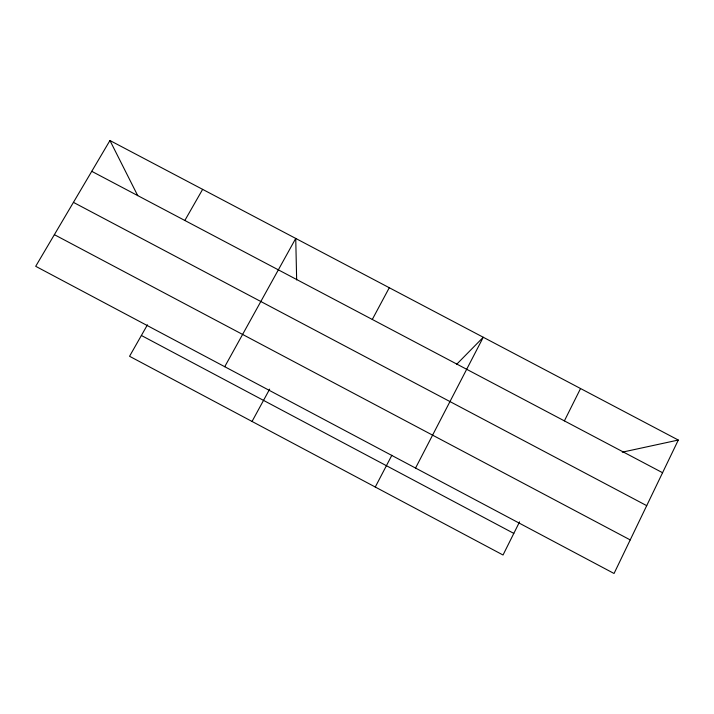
<?xml version="1.0" encoding="UTF-8"?>
<svg xmlns="http://www.w3.org/2000/svg" width="714" height="714" viewBox="0 0 714 714"><rect width="100%" height="100%" fill="white"/><g stroke="black" fill="none" stroke-linecap="round" stroke-linejoin="round"><path stroke-width="1.07" d="M678.3 440.047L614.049 573.485L35.7 266.304L109.947 140.515L678.3 440.047L622.287 452.176M519.569 521.854L503.031 555.01L129.555 356.277L147.441 324.816M564.39 420.885L580.544 388.532M415.548 468.054L483.262 337.258L456.63 364.336M375.269 487.028L391.87 455.246M372.297 319.453L389.282 287.733M252.042 421.447L269.66 389.13M224.732 366.71L295.739 238.431L296.658 279.933M184.837 220.474L202.633 189.362M91.758 171.324L662.565 472.722M73.435 202.365L646.714 505.655M54.38 234.665L630.212 539.909M141.381 335.473L513.803 533.394M109.947 140.515L137.74 195.663"/></g></svg>
